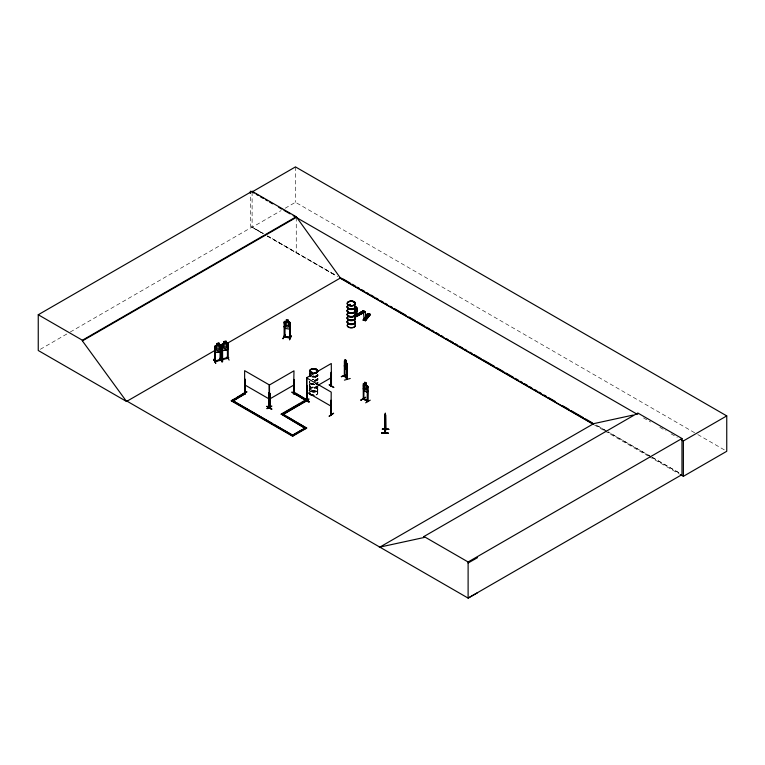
<?xml version="1.0" encoding="UTF-8"?>
<svg xmlns="http://www.w3.org/2000/svg" width="765" height="765" viewBox="0 0 765 765"><rect width="100%" height="100%" fill="white"/><g stroke="black" fill="none" stroke-linecap="round" stroke-linejoin="round"><path stroke-width="0.57" stroke-dasharray="3.83 2.87" d="M309.691 387.587L309.691 389.28L309.682 385.885M317.791 387.587L317.791 385.962L317.8 389.289M309.682 385.388L309.701 381.792A4.026 2.324 0 0 0 313.736 384.116A4.064 2.343 0 0 1 309.815 381.276M317.791 389.873A4.054 2.343 0 0 0 311.709 387.845A4.054 2.343 0 0 0 311.709 391.9A4.054 2.343 0 0 0 317.791 389.873L317.743 393.717L315.802 395.189A4.054 2.343 0 0 0 316.605 391.489A4.054 2.343 0 0 0 310.227 391.976M317.791 389.834L317.657 390.38L317.666 388.706M309.596 381.926L309.739 381.314M309.739 381.467C309.137 384.097 312.875 384.805 314.798 384.451A4.064 2.343 0 0 1 309.815 381.553M309.739 384.967L309.596 385.608L309.815 384.795M309.815 388.706L309.815 390.38M311.049 383.791L311.594 383.246M311.594 383.839L311.489 383.217M311.393 383.81L311.154 383.552M311.279 383.925L312.158 383.466M310.179 391.843C312.283 390.074 316.959 390.035 317.877 393.057M40.316 349.309L69.223 332.612M70.256 332.02L252.106 227.023L263.399 233.545M252.106 191.939L252.106 227.32L281.023 210.633M285.144 208.243L295.472 202.285L696.752 433.965M308.821 390.638L316.987 385.914M311.69 390.972L312.684 390.733M313.736 379.517L312.675 379.603A4.064 2.343 0 0 1 313.736 379.536A4.026 2.324 0 0 0 311.728 379.775M313.736 384.518L310.829 383.676L309.749 382.605M263.246 233.631L250.375 226.23L250.375 194.654M267.368 236.003L335.261 275.046L267.511 235.916M607.056 431.345L595.744 424.833L607.028 431.355M651.292 456.782L608.089 431.929L651.178 456.848M652.316 457.365L680.095 473.344M697.795 434.558L726.75 451.283M643.47 417.891L650.633 422.022M659.841 427.339L665.99 430.886M671.106 433.841L677.245 437.389M652.201 457.432L679.922 473.439M252.106 227.32L263.399 233.841M267.511 236.213L337.661 276.71M594.367 424.919L603.681 430.303M604.723 430.896L648.194 455.997M649.227 456.6L679.244 473.927M309.596 381.965L309.758 382.739M309.815 386.478L309.605 385.675L309.739 386.306M309.672 389.777L309.691 392.923M296.256 217.423L296.256 252.804M295.472 166.904L295.472 202.285M313.736 377.174A4.045 2.333 0 0 1 311.718 376.858M313.736 376.782A4.112 2.372 0 0 1 312.675 376.696M313.736 376.523A4.054 2.343 0 0 1 312.694 376.437M313.736 376.982A4.112 2.372 0 0 1 311.68 376.667M312.694 376.476A4.054 2.343 0 0 1 313.736 376.399M312.675 376.217A4.112 2.372 0 0 1 313.736 376.141M312.675 376.017A4.112 2.372 0 0 1 313.736 375.94M314.778 384.613A4.026 2.324 0 0 1 309.844 381.764M317.714 386.354A4.112 2.372 0 0 1 310.829 387.415A4.112 2.372 0 0 1 312.675 383.447M317.647 386.574A4.045 2.333 0 0 1 313.038 388.266A4.045 2.333 0 0 1 309.71 385.761A4.045 2.333 0 0 1 313.736 383.628M317.714 386.153A4.112 2.372 0 0 1 311.24 387.425A4.112 2.372 0 0 1 311.68 383.485M317.255 386.478A4.054 2.343 0 0 1 310.877 386.966A4.054 2.343 0 0 1 311.709 383.284M311.68 391.699A4.112 2.372 0 0 0 317.848 389.643A4.112 2.372 0 0 0 311.68 387.587A4.112 2.372 0 0 0 311.68 391.699M316.194 391.078A4.026 2.324 0 0 0 309.844 392.321A4.035 2.333 0 0 1 316.194 391.078A4.035 2.333 0 0 1 315.763 394.941A4.026 2.324 0 0 0 316.194 391.078M311.709 391.24A4.054 2.343 0 0 0 317.791 389.213A4.054 2.343 0 0 0 311.709 387.186A4.054 2.343 0 0 0 311.709 391.24M310.829 391.125A4.112 2.372 0 0 0 317.714 390.054A4.112 2.372 0 0 0 312.675 387.147A4.112 2.372 0 0 0 310.829 391.125"/><path stroke-width="1.15" d="M344.872 375.758L344.613 375.424M344.327 375.978L344.852 376.294L344.814 368.003M347.157 368.759L346.803 370.184L344.623 367.554L344.613 360.573L347.128 364.15L347.186 379.344L346.899 364.857L347.358 365.106L347.415 379.268L347.195 378.455M384.929 417.881L385.302 413.071L385.321 414.879M381.773 433.133C401.969 433.659 368.099 432.435 388.247 433.439M388.276 433.22L381.773 433.095M385.321 418.13L385.053 421.276L384.958 420.501M356.901 315.629L357.169 311.164A1.444 0.832 60 0 0 356.959 309.184L356.519 307.157M367.621 316.328L366.971 316.777L366.894 316.194M364.044 311.441L364.016 312.866A1.444 1.071 38.2 0 0 363.748 314.645L363.977 319.321L365.335 319.617L365.603 315.132A1.444 1.071 38.2 0 0 365.335 313.21L365.316 311.776M365.335 319.617L365.603 315.132M385.13 415.07L385.484 414.276M385.053 416.055L384.929 433.095L385.484 414.209L385.78 429.452L385.235 432.77M356.05 315.151L355.668 310.37A1.444 0.832 60 0 1 355.878 308.63L356.012 307.061L356.586 307.119M355.706 315.008L356.404 314.807L356.079 316.041L355.773 314.912L356.423 314.912M382.366 429.203L388.878 429.308L382.395 428.974M384.929 416.877L385.407 414.267M385.713 415.261L385.703 429.71M384.919 423.867L385.484 418.876M385.455 429.433L385.187 432.541M364.475 318.842L364.274 319.454M311.489 372.086L311.489 372.698M312.197 372.574L311.279 372.794M316.471 369.916L315.945 370.04M349.05 305.072L348.945 304.489M349.586 304.891L349.385 304.489M349.71 305.063L349.433 304.556L348.869 305.12M353.392 302.366L353.784 301.984M360.382 313.277L360.851 312.818M346.87 370.164L347.128 368.826M266.928 406.626C281.558 414.477 257.336 400.487 271.565 409.237M267.138 406.464L271.776 409.065M304.241 399.32C306.344 397.676 314.071 406.272 304.26 399.273M309.079 401.788L306.277 400.229M341.486 376.696L347.329 375.022L341.362 376.562M356.184 314.759L355.773 315.161M214.831 361.281L215.462 360.86M215.596 352.502L214.898 350.906L215.548 352.569L220.32 351.699L221.018 349.844L221.018 345.168L218.981 344.919L218.962 343.141L216.925 343.504L217.002 345.292L214.917 346.277L214.793 361.463C221.324 359.789 221.133 359.273 220.779 360.21M220.358 360.305L220.301 346.182L220.932 346.201L220.368 346.306M221.898 358.852C239.024 356.289 218.474 359.244 222.653 358.995M227.482 358.336L227.473 344.202L228.104 344.221L227.54 344.327M367.774 391.001L367.257 392.502L367.774 391.068M222.08 348.974L222.711 350.59L227.492 349.72L228.171 347.826L228.171 343.15L226.067 342.978M290.346 327.458L289.619 329.122L284.781 328.376L284.169 326.502M213.731 359.579L215.73 363.193L213.789 359.32M213.741 359.349L215.73 363.193M220.903 357.599L222.567 361.252M220.913 357.379L222.883 360.927M360.946 400.133L365.565 397.475M246.923 391.948L242.333 394.616M304.403 401.883L309.012 398.995L304.193 401.816M288.223 320.153L288.204 321.931L289.227 322.677L289.227 325.928L288.204 327.162L286.282 326.865L285.249 325.307L285.249 322.055L286.282 321.635L286.225 319.789L288.29 320.105L288.271 321.893L290.346 322.782L290.346 337.996L284.131 337.04L284.15 321.874L286.206 321.568M284.695 322.973L284.131 322.887L284.695 322.973L284.771 336.963M284.781 328.376L284.236 326.502M290.289 338.015L290.279 322.792L289.619 322.055M289.772 323.624L290.337 323.71L289.772 323.624L289.658 337.91L289.705 337.25L290.404 337.355M284.934 335.156L282.907 338.723L284.905 334.86M283.213 338.694L284.934 334.86M290.346 337.48L284.704 336.437L284.188 337.069M289.648 337.518L289.849 337.748M289.533 339.746L291.216 335.825M289.591 339.708L291.255 336.055M244.59 393.42L244.647 370.671L269.165 384.824L269.213 407.611C267.817 406.244 270.198 407.171 268.697 406.942M245.288 393.067L244.599 392.885L245.202 393.019M268.773 407.382L268.907 393.095L269.49 407.688M306.66 400.726L306.698 377.948L331.207 392.101L331.044 414.515M307.329 400.85L306.861 386.449M330.748 414.219C332.23 414.515 329.935 413.377 331.197 414.879M363.738 398.699L363.423 398.307M363.299 398.995L363.786 383.408L367.831 386.363L367.822 401.577L363.232 398.928M363.901 398.613L363.471 398.345L363.595 399.187L363.853 389.662M367.936 401.443L367.477 400.678M385.197 433.038L385.225 415.491M294.028 393.554L293.511 393.812L293.98 379.421L293.521 393.851L293.98 370.824L269.462 384.977L269.576 407.85L270.093 407.057M306.775 399.904L307.387 400.286L307.406 399.741M214.793 361.329L220.932 360.353L220.932 345.168M215.414 347.205L214.793 347.176L215.414 347.205L215.414 361.214M221.955 358.842L222.519 358.737M222.577 358.881L222.653 359.368M228.085 357.877L227.501 357.991M228.085 358.393L222.041 359.512L221.993 358.986M349.06 304.489L348.658 304.996L349.165 304.575M348.744 305.063L349.729 304.91M353.746 302.185L353.612 301.984M311.259 372.192L311.087 372.593M347.157 379.316L344.346 376.026L344.374 360.822M344.833 375.73L344.833 376.246M346.899 379.048L347.415 378.723L344.852 375.931M347.358 379.258L344.527 375.921M363.442 320.191L368.567 313.946L363.844 320.305L363.337 319.397L363.977 318.814L364.025 320.066M363.49 319.933L363.977 318.814M368.567 313.946L363.872 320.296L363.184 320.133L368.185 313.717L370.174 314.425M363.318 320.086L368.185 313.717M370.289 314.539L365.412 320.707L370.317 314.53L369.619 314.358L365.182 320.65M369.772 314.252L364.781 320.535L365.469 320.707M365.029 320.602L370.155 314.358L368.032 313.946M370.155 314.233L365.154 320.363M214.984 346.287L215.577 345.551L220.272 344.747M222.099 359.483L222.06 344.26L224.164 343.313L224.097 341.534L226.153 341.2L226.153 342.94M364.064 320.009L364.666 320.172L364.331 319.368M270.074 407.602L270.035 393.43L269.462 393.573L270.035 393.43M330.824 386.497C331.656 386.765 330.987 385.694 331.283 385.742M306.727 400.736L306.775 377.661L331.283 363.509L331.455 386.373L331.283 372.106L330.824 386.535M284.217 321.902L284.857 321.377M349.433 304.872L349.05 304.958M353.822 302.338L353.42 302.299M363.308 383.753L363.805 383.485M368.462 314.061L368.061 313.966M363.174 320.114L365.307 320.525M284.121 336.39L284.752 336.485M284.121 336.906L284.264 336.39M363.279 310.896L356.92 314.52M364.79 311.747L356.203 316.375L357.332 315.295L357.456 315.983M364.618 311.498L356.194 316.366M245.23 379.421L244.647 379.277L245.23 379.421L245.364 393.784L233.105 400.86L245.364 393.344L244.475 392.828L231.317 400.86L292.603 436.241L306.65 428.132L282.132 413.54L285.202 415.749M242.142 394.539L246.703 391.871M244.81 379.182L244.647 393.43L245.202 393.535M244.838 392.818L245.278 393.602L244.81 393.334M269.318 393.334L268.745 393.191M292.048 392.129L296.418 394.616M268.697 407.315L268.907 393.095M267.004 408.606C273.143 404.589 273.918 405.746 267.042 408.644M294.143 379.517L294.2 393.659L294.028 393.038L293.674 393.573M293.798 393.382L293.942 393.057M307.186 386.019L307.119 400.936M307.348 386.115L306.698 386.545L307.272 386.688M329.352 384.814L333.731 387.3M330.949 400.363L330.757 414.64L330.949 400.363L331.369 414.707M331.369 400.602L330.796 400.458M329.093 416.141L333.645 413.224L329.313 416.303M127.105 401.214L126.608 401.51L38.25 350.494L38.25 314.75L252.106 191.279L296.256 216.763L340.406 278.001L593.181 423.944M252.106 191.279L252.106 191.939L295.472 166.904L726.75 415.902L726.75 451.283L683.384 476.318L680.286 474.52M38.25 314.75L82.4 340.234L296.256 216.763M477.475 592.76L468.113 598.096L127.047 401.185L126.541 401.472L82.4 340.894L296.256 217.423M126.541 401.472L215.682 350.007M228.056 342.863L340.903 277.714M355.878 308.63L355.935 308.591A1.444 0.832 60 0 0 355.725 310.332L355.935 315.065M356.901 307.951L356.959 309.184A1.444 0.832 60 0 1 357.112 311.202L357.169 311.164M355.075 314.97L355.926 314.482M355.199 315.037L356.041 314.549M355.725 315.084L356.959 315.591M356.796 314.597L363.394 310.867M363.691 311.039L355.495 315.964M357.456 315.362L356.49 315.782M356.394 316.49L364.915 311.671L363.375 310.666M356.624 316.547L364.934 311.747M356.308 316.356L364.111 312.416M231.317 400.86L235.276 398.575M237.322 397.398L244.475 393.267L245.364 393.784M269.462 399.129L293.98 384.977M293.502 392.828L305.751 400.344L293.502 393.267L294.391 392.311L307.54 400.344L283.031 414.496L307.54 399.904M293.502 393.267L294.391 392.311M318.011 385.33L331.283 377.661M281.243 414.056L305.751 428.649L281.243 414.056L306.65 399.387M281.243 414.496L299.498 403.958M301.544 402.772L304.604 401.003M364.762 382.29L366.32 383.131L366.225 384.938L366.971 385.952L366.971 389.203L366.225 390.16L364.809 389.347L364.054 387.52L364.054 384.269L364.809 384.126L364.809 382.261L366.32 383.131M363.691 385.034L363.279 384.795L363.662 399.196M363.251 388.457L363.719 390.456L367.315 392.474M367.774 386.392L367.764 401.577M367.363 387.157L367.936 387.3L367.363 387.157L367.391 401.348M293.626 434.616L301.802 429.901M231.317 400.42L292.603 435.801L306.65 427.692M361.013 400.2L365.613 397.255L361.013 399.913M367.984 400.965L363.738 398.852L367.315 400.917M367.774 401.549L363.423 398.823M365.651 402.83L370.241 400.181M379.325 547.415L593.688 423.647L633.181 415.06M379.822 547.118L423.973 537.518L423.973 536.495L637.828 413.024L681.978 438.508L681.978 474.625L468.113 598.096L468.113 561.979L681.978 438.508M637.828 414.047L637.331 414.343L293.177 215.644M681.338 439.751L683.384 440.936L726.75 415.902M468.113 563.011L477.475 557.675M269.873 393.334L270.093 407.573M269.663 407.85L269.624 393.669M306.966 400.506L307.253 400.286M311.785 372.679L311.374 372.526M364.025 319.034L364.513 319.273M284.188 336.916L290.279 337.834M222.625 359.397L222.519 345.101L221.955 345.197L222.519 345.101M367.449 316.643L366.865 316.634M345.245 359.579L346.249 360.669L346.622 363.585L346.153 367.678L344.814 364.695L345.311 359.569L345.245 361.329M346.249 360.669L345.283 359.674M346.249 362.409L347.128 364.15M344.307 365.507L344.661 367.563M341.353 376.59L347.348 374.831M344.393 380.128L350.236 378.474M360.851 313.354L360.965 312.742M216.954 343.542L218.981 343.179M222.758 343.609L227.444 342.768M222.711 350.59L227.492 349.72M215.577 352.455L220.32 351.699L221.018 349.844M220.339 358.431L222.28 362.008L220.33 358.403M229.098 360.095L227.215 356.461M368.692 314.128L368.204 313.918M364.312 311.212L365.106 311.518M220.454 359.971L214.822 360.965M215.261 360.688L220.31 359.952M214.936 361.463L214.726 360.831M329.141 384.891L333.77 387.53M291.857 392.206L296.457 394.845M312.034 372.22L310.982 372.574M227.568 358.489L227.473 344.202M363.509 398.871L363.356 383.81M284.628 337.136L284.752 322.849M385.158 418.914L385.053 419.889L385.053 416.638M382.376 429.108L388.878 429.318M344.585 376.313L344.613 362.161M284.81 321.348L289.6 322.094M284.819 336.638L289.648 337.375M220.004 358.192L221.974 361.797M360.478 313.229L361.137 312.847M311.785 372.297L311.393 372.498M306.727 400.439L309.117 401.807M252.106 191.939L254.162 193.124M256.218 194.31L258.274 195.496M260.32 196.682L263.399 198.46M265.455 199.646L267.511 200.832M269.567 202.017L272.646 203.796M278.804 207.353L281.883 209.132M283.939 210.318L290.098 213.865M342.969 278.9L350.188 283.069M352.254 284.264L355.352 286.053M357.408 287.238L359.474 288.434M361.539 289.619L364.637 291.408M366.703 292.603L368.759 293.798M370.824 294.984L373.922 296.772M375.988 297.968L378.044 299.153M381.142 300.941L383.208 302.137M385.273 303.322L387.329 304.518M390.427 306.306L392.493 307.492M394.558 308.687L405.909 315.237M408.998 317.026L415.194 320.602M417.25 321.788L424.479 325.957M426.535 327.152L429.634 328.94M431.699 330.126L433.765 331.322M435.83 332.517L438.919 334.295M440.984 335.491L443.05 336.686M446.138 338.465L448.204 339.66M450.269 340.855L453.368 342.644M455.433 343.829L457.489 345.025M459.555 346.21L462.653 347.999M464.718 349.194L466.774 350.38M469.873 352.168L471.938 353.363M474.004 354.549L481.223 358.718M483.289 359.913L494.639 366.464M496.695 367.659L503.925 371.828M505.981 373.014L513.21 377.193M515.266 378.379L518.364 380.167M520.43 381.362L522.495 382.548M524.56 383.743L527.649 385.531M529.715 386.717L531.78 387.912M534.869 389.701L536.934 390.886M539 392.082L541.065 393.267M544.164 395.056L546.22 396.251M548.285 397.437L555.505 401.615M562.734 405.785L568.921 409.351M570.986 410.547L583.37 417.69M585.426 418.885L592.655 423.055M339.727 277.905L593.334 424.326M364.064 312.043L362.534 311.154L364.064 312.168M356.155 314.96L355.61 314.731L355.61 315.763M356.155 315.993L355.687 314.692M355.199 315.524L356.49 316.27M355.075 315.582L356.729 316.672M306.698 392.101L331.207 406.253M296.438 393.927L306.65 399.827M244.647 384.824L269.165 398.976M287.238 416.925L294.391 421.056M296.438 422.232L306.65 428.132M233.239 400.936L272.053 423.341M274.09 424.518L292.479 435.132M423.973 536.495L468.113 561.979M227.473 342.701L228.123 343.227L228.056 358.431M345.436 360.152L346 361.396L345.436 360.736M344.613 360.573L345.34 361.405M344.69 367.535L346.841 370.078M356.643 307.291L356.882 307.788M367.229 385.512L367.726 386.382M367.324 401.338L367.525 391.785M224.097 341.534L226.086 341.276L226.086 343.016L227.1 343.409L227.1 346.66L226.086 348.238L224.183 348.582L223.17 347.367L223.17 344.116L224.183 343.361L224.183 341.611M222.06 344.26L222.156 348.945M214.898 346.239L214.984 350.925M683.384 440.936L683.384 476.318M368.845 315.907L366.865 315.515M368.405 316.461L366.425 316.069M365.651 319.741L365.651 319.244L365.804 319.904L363.824 319.387L363.824 318.776M363.499 312.369L361.969 311.604M361.912 313.287L360.372 312.522M357.332 315.295L357.332 315.792M344.327 375.462L344.327 376.064M331.446 372.201L331.446 386.411M307.119 386.784L307.167 400.965M304.862 428.132L292.603 435.209M293.502 435.725L232.216 400.344M250.375 191.145L250.375 193.488M245.068 379.517L245.116 393.688M220.301 346.182L220.31 360.468M218.895 343.208L218.914 344.986L219.938 345.388L219.938 348.639L218.914 350.217L217.021 350.561L215.998 349.347L215.998 346.096L217.021 345.331L217.021 343.59M215.347 347.08L215.376 361.405M82.4 340.234L82.4 340.894M317.714 375.223A4.112 2.372 0 0 1 314.807 376.896M310.179 375.797A4.112 2.372 0 0 1 310.179 373.425M317.647 375.443A4.045 2.333 0 0 1 314.788 377.088M310.236 376.007A4.045 2.333 0 0 1 310.236 373.664M317.714 375.022A4.112 2.372 0 0 1 314.807 376.696M310.829 376.084A4.112 2.372 0 0 1 310.179 373.224M317.657 374.783A4.054 2.343 0 0 1 314.788 376.437M310.877 375.835A4.054 2.343 0 0 1 310.227 373.014M317.647 378.694A4.045 2.333 0 0 1 314.788 380.339M317.657 379.344A4.054 2.343 0 0 1 314.788 380.999M317.714 379.124A4.112 2.372 0 0 1 314.807 380.807M317.714 378.924A4.112 2.372 0 0 1 314.807 380.607M317.638 382.385A4.035 2.333 0 0 1 315.763 383.801M317.666 382.615A4.064 2.343 0 0 1 316.614 383.667M313.736 395.247A4.026 2.324 0 0 1 309.844 393.526M313.736 395.486A4.064 2.343 0 0 1 309.815 393.745M317.666 382.768A4.064 2.343 0 0 1 316.614 383.82M317.638 382.969A4.035 2.333 0 0 1 316.595 384.011M313.736 395.362A4.064 2.343 0 0 1 309.815 393.621M355.285 310.303A4.112 2.372 0 0 1 350.772 313.268A4.112 2.372 0 0 1 347.75 309.729M355.228 310.542A4.054 2.343 0 0 1 350.781 313.468A4.054 2.343 0 0 1 347.798 309.978M355.199 313.593A4.026 2.324 0 0 1 350.781 316.5A4.026 2.324 0 0 1 347.817 313.028M355.237 313.813A4.064 2.343 0 0 1 350.781 316.739A4.064 2.343 0 0 1 347.788 313.248M355.285 306.402A4.112 2.372 0 0 1 350.772 309.366A4.112 2.372 0 0 1 347.75 305.828M348.4 305.331A4.112 2.372 0 0 1 350.246 304.719M355.228 309.882A4.054 2.343 0 0 1 350.781 312.809A4.054 2.343 0 0 1 347.798 309.318M355.228 306.631A4.054 2.343 0 0 1 350.781 309.557A4.054 2.343 0 0 1 347.798 306.067M348.448 305.589A4.054 2.343 0 0 1 350.265 304.977M355.285 310.102A4.112 2.372 0 0 1 350.772 313.067A4.112 2.372 0 0 1 347.75 309.529M355.285 306.201A4.112 2.372 0 0 1 350.772 309.165A4.112 2.372 0 0 1 347.75 305.627M348.4 305.13A4.112 2.372 0 0 1 350.246 304.518M355.218 305.981A4.045 2.333 0 0 1 350.781 308.897A4.045 2.333 0 0 1 347.807 305.417M348.448 304.929A4.045 2.333 0 0 1 350.265 304.327M355.285 321.434A4.112 2.372 0 0 1 350.772 324.398A4.112 2.372 0 0 1 347.75 320.86M355.228 321.673A4.054 2.343 0 0 1 350.781 324.599A4.054 2.343 0 0 1 347.798 321.109M355.199 324.723A4.026 2.324 0 0 1 350.781 327.63A4.026 2.324 0 0 1 347.817 324.159M355.352 314.778A4.035 2.333 0 0 1 350.265 317.035A4.035 2.333 0 0 1 347.817 313.612M355.237 324.943A4.064 2.343 0 0 1 350.781 327.869A4.064 2.343 0 0 1 347.788 324.379M355.237 313.956A4.064 2.343 0 0 1 350.781 316.892A4.064 2.343 0 0 1 347.788 313.392M355.285 317.532A4.112 2.372 0 0 1 350.772 320.497A4.112 2.372 0 0 1 347.75 316.959M355.228 321.013A4.054 2.343 0 0 1 350.781 323.939A4.054 2.343 0 0 1 347.798 320.449M355.228 317.762A4.054 2.343 0 0 1 350.781 320.688A4.054 2.343 0 0 1 347.798 317.198M355.285 321.233A4.112 2.372 0 0 1 350.772 324.197A4.112 2.372 0 0 1 347.75 320.659M355.285 317.332A4.112 2.372 0 0 1 350.772 320.296A4.112 2.372 0 0 1 347.75 316.758M355.228 317.112A4.054 2.343 0 0 1 350.781 320.038A4.054 2.343 0 0 1 347.798 316.547M225.752 341.62L224.528 341.84L224.528 342.424L225.752 342.204L225.752 341.62M218.58 343.6L217.356 343.82L217.356 344.403L218.58 344.183L218.58 343.6M226.086 343.59L224.183 343.934L224.183 347.186L226.086 346.841L226.086 343.59M218.914 345.57L217.021 345.914L217.021 349.165L218.914 348.821L218.914 345.57M287.86 320.43L286.617 320.239L286.617 320.822L287.86 321.013L287.86 320.43M288.204 322.514L286.282 322.218L286.282 325.469L288.204 325.766L288.204 322.514M369.667 314.864L367.688 314.348L369.667 314.864M369.332 315.285L367.363 314.769L369.332 315.285M367.908 317.093L365.938 316.576L367.908 317.093M362.658 312.856L361.128 311.967L362.658 312.856M361.07 313.765L359.531 312.885L361.07 313.765M365.966 383.341L365.068 382.816L365.966 383.915L365.966 383.341M366.225 385.512L364.809 384.699L364.809 387.951L366.225 388.763L366.225 385.512M346.153 363.031L345.283 361.998L345.283 365.249L346.153 366.282L346.153 363.031M311.718 372.928A4.035 2.333 0 0 0 317.781 370.91A4.035 2.333 0 0 0 311.718 368.893A4.035 2.333 0 0 0 311.718 372.928M311.728 373.253A4.026 2.324 0 0 0 317.771 371.235A4.026 2.324 0 0 0 311.728 369.227A4.026 2.324 0 0 0 311.728 373.253M311.709 373.062A4.064 2.343 0 0 0 317.8 371.035A4.064 2.343 0 0 0 311.709 368.998A4.064 2.343 0 0 0 311.709 373.062M349.28 305.35A4.054 2.343 0 0 0 355.362 303.322A4.054 2.343 0 0 0 349.28 301.295A4.054 2.343 0 0 0 349.28 305.35M349.289 305.665A4.035 2.333 0 0 0 355.352 303.648A4.035 2.333 0 0 0 349.289 301.63A4.035 2.333 0 0 0 349.289 305.665M349.28 305.464A4.064 2.343 0 0 0 355.371 303.437A4.064 2.343 0 0 0 349.28 301.41A4.064 2.343 0 0 0 349.28 305.464"/></g></svg>
